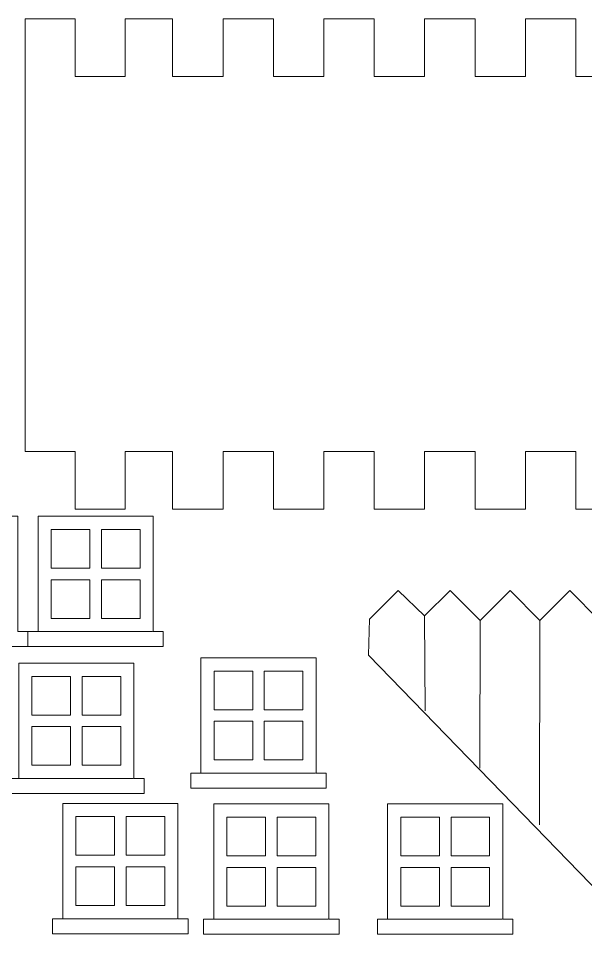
# Model space of a CAD drawing. Header units: millimetres. Extents: x -871 to 786, y -405 to 185.
# Drawn here: x -141.5 to 55.7, y -140.1 to 184.7 of the extents above; entities that cross this region are included whole.
import ezdxf

# ---------------------------------------------------------------- set-up
doc = ezdxf.new("R2010")
doc.units = ezdxf.units.MM
doc.header["$MEASUREMENT"] = 0
doc.layers.add('Layer 1', color=7, linetype='Continuous')

msp = doc.modelspace()

# ---------------------------------------------------------------- linework, layer by layer
at = {"layer": 'Layer 1', "color": 5, "lineweight": 9}
for points, knots in [([(-139.2826, 34.1168), (-139.2826, 34.1168), (-139.2826, 50.6968), (-139.2826, 50.6968), (-139.2826, 50.6968), (-139.2826, 50.6968), (-139.2826, 103.2368), (-139.2826, 103.2368), (-139.2826, 103.2368), (-139.2826, 103.2368), (-139.2826, 164.5868), (-139.2826, 164.5868), (-139.2826, 164.5868), (-139.2826, 164.5868), (-139.2826, 184.6568), (-139.2826, 184.6568), (-139.2826, 184.6568), (-139.2826, 184.6568), (-121.8486, 184.6568), (-121.8486, 184.6568), (-121.8486, 184.6568), (-121.8486, 184.6568), (-121.8486, 164.5868), (-121.8486, 164.5868), (-121.8486, 164.5868), (-121.8486, 164.5868), (-104.4496, 164.5868), (-104.4496, 164.5868), (-104.4496, 164.5868), (-104.4496, 164.5868), (-104.4496, 184.6568), (-104.4496, 184.6568), (-104.4496, 184.6568), (-104.4496, 184.6568), (-87.9106, 184.6568), (-87.9106, 184.6568), (-87.9106, 184.6568), (-87.9106, 184.6568), (-87.9106, 164.5868), (-87.9106, 164.5868), (-87.9106, 164.5868), (-87.9106, 164.5868), (-70.3666, 164.5868), (-70.3666, 164.5868), (-70.3666, 164.5868), (-70.3666, 164.5868), (-70.3666, 184.6568), (-70.3666, 184.6568), (-70.3666, 184.6568), (-70.3666, 184.6568), (-52.8266, 184.6568), (-52.8266, 184.6568), (-52.8266, 184.6568), (-52.8266, 184.6568), (-52.8266, 164.5868), (-52.8266, 164.5868), (-52.8266, 164.5868), (-52.8266, 164.5868), (-35.2866, 164.5868), (-35.2866, 164.5868), (-35.2866, 164.5868), (-35.2866, 164.5868), (-35.2866, 184.6568), (-35.2866, 184.6568), (-35.2866, 184.6568), (-35.2866, 184.6568), (-17.7466, 184.6568), (-17.7466, 184.6568), (-17.7466, 184.6568), (-17.7466, 184.6568), (-17.7466, 164.5868), (-17.7466, 164.5868), (-17.7466, 164.5868), (-17.7466, 164.5868), (-0.2066, 164.5868), (-0.2066, 164.5868), (-0.2066, 164.5868), (-0.2066, 164.5868), (-0.2066, 184.6568), (-0.2066, 184.6568), (-0.2066, 184.6568), (-0.2066, 184.6568), (17.3334, 184.6568), (17.3334, 184.6568), (17.3334, 184.6568), (17.3334, 184.6568), (17.3334, 164.5868), (17.3334, 164.5868), (17.3334, 164.5868), (17.3334, 164.5868), (34.8734, 164.5868), (34.8734, 164.5868), (34.8734, 164.5868), (34.8734, 164.5868), (34.8734, 184.6568), (34.8734, 184.6568), (34.8734, 184.6568), (34.8734, 184.6568), (52.4134, 184.6568), (52.4134, 184.6568), (52.4134, 184.6568), (52.4134, 184.6568), (52.4134, 164.5868), (52.4134, 164.5868), (52.4134, 164.5868), (52.4134, 164.5868), (69.9534, 164.5868), (69.9534, 164.5868), (69.9534, 164.5868), (69.9534, 164.5868), (69.9534, 184.6568), (69.9534, 184.6568), (69.9534, 184.6568), (69.9534, 184.6568), (87.4934, 184.6568), (87.4934, 184.6568), (87.4934, 184.6568), (87.4934, 184.6568), (87.4934, 164.3468), (87.4934, 164.3468), (87.4934, 164.3468), (87.4934, 164.3468), (87.4934, 50.6968), (87.4934, 50.6968), (87.4934, 50.6968), (87.4934, 50.6968), (87.4934, 34.1168), (87.4934, 34.1168), (87.4934, 34.1168), (87.4934, 34.1168), (69.9534, 34.1168), (69.9534, 34.1168), (69.9534, 34.1168), (69.9534, 34.1168), (69.9534, 14.0468), (69.9534, 14.0468), (69.9534, 14.0468), (69.9534, 14.0468), (52.4134, 14.0468), (52.4134, 14.0468), (52.4134, 14.0468), (52.4134, 14.0468), (52.4134, 34.1168), (52.4134, 34.1168), (52.4134, 34.1168), (52.4134, 34.1168), (34.8734, 34.1168), (34.8734, 34.1168), (34.8734, 34.1168), (34.8734, 34.1168), (34.8734, 14.0468), (34.8734, 14.0468), (34.8734, 14.0468), (34.8734, 14.0468), (17.3334, 14.0468), (17.3334, 14.0468), (17.3334, 14.0468), (17.3334, 14.0468), (17.3334, 34.1168), (17.3334, 34.1168), (17.3334, 34.1168), (17.3334, 34.1168), (-0.2066, 34.1168), (-0.2066, 34.1168), (-0.2066, 34.1168), (-0.2066, 34.1168), (-0.2066, 14.0468), (-0.2066, 14.0468), (-0.2066, 14.0468), (-0.2066, 14.0468), (-17.7466, 14.0468), (-17.7466, 14.0468), (-17.7466, 14.0468), (-17.7466, 14.0468), (-17.7466, 34.1168), (-17.7466, 34.1168), (-17.7466, 34.1168), (-17.7466, 34.1168), (-35.2866, 34.1168), (-35.2866, 34.1168), (-35.2866, 34.1168), (-35.2866, 34.1168), (-35.2866, 14.0468), (-35.2866, 14.0468), (-35.2866, 14.0468), (-35.2866, 14.0468), (-52.8266, 14.0468), (-52.8266, 14.0468), (-52.8266, 14.0468), (-52.8266, 14.0468), (-52.8266, 34.1168), (-52.8266, 34.1168), (-52.8266, 34.1168), (-52.8266, 34.1168), (-70.3666, 34.1168), (-70.3666, 34.1168), (-70.3666, 34.1168), (-70.3666, 34.1168), (-70.3666, 14.0468), (-70.3666, 14.0468), (-70.3666, 14.0468), (-70.3666, 14.0468), (-87.9106, 14.0468), (-87.9106, 14.0468), (-87.9106, 14.0468), (-87.9106, 14.0468), (-87.9106, 34.1168), (-87.9106, 34.1168), (-87.9106, 34.1168), (-87.9106, 34.1168), (-104.4496, 34.1168), (-104.4496, 34.1168), (-104.4496, 34.1168), (-104.4496, 34.1168), (-104.4496, 14.0468), (-104.4496, 14.0468), (-104.4496, 14.0468), (-104.4496, 14.0468), (-121.8486, 14.0468), (-121.8486, 14.0468), (-121.8486, 14.0468), (-121.8486, 14.0468), (-121.8486, 34.1168), (-121.8486, 34.1168), (-121.8486, 34.1168), (-121.8486, 34.1168), (-139.2826, 34.1168), (-139.2826, 34.1168)], [0, 0, 0, 0, 0.01724138, 0.01724138, 0.01724138, 0.01724138, 0.03448276, 0.03448276, 0.03448276, 0.03448276, 0.05172414, 0.05172414, 0.05172414, 0.05172414, 0.06896552, 0.06896552, 0.06896552, 0.06896552, 0.0862069, 0.0862069, 0.0862069, 0.0862069, 0.10344828, 0.10344828, 0.10344828, 0.10344828, 0.12068966, 0.12068966, 0.12068966, 0.12068966, 0.13793103, 0.13793103, 0.13793103, 0.13793103, 0.15517241, 0.15517241, 0.15517241, 0.15517241, 0.17241379, 0.17241379, 0.17241379, 0.17241379, 0.18965517, 0.18965517, 0.18965517, 0.18965517, 0.20689655, 0.20689655, 0.20689655, 0.20689655, 0.22413793, 0.22413793, 0.22413793, 0.22413793, 0.24137931, 0.24137931, 0.24137931, 0.24137931, 0.25862069, 0.25862069, 0.25862069, 0.25862069, 0.27586207, 0.27586207, 0.27586207, 0.27586207, 0.29310345, 0.29310345, 0.29310345, 0.29310345, 0.31034483, 0.31034483, 0.31034483, 0.31034483, 0.32758621, 0.32758621, 0.32758621, 0.32758621, 0.34482759, 0.34482759, 0.34482759, 0.34482759, 0.36206897, 0.36206897, 0.36206897, 0.36206897, 0.37931034, 0.37931034, 0.37931034, 0.37931034, 0.39655172, 0.39655172, 0.39655172, 0.39655172, 0.4137931, 0.4137931, 0.4137931, 0.4137931, 0.43103448, 0.43103448, 0.43103448, 0.43103448, 0.44827586, 0.44827586, 0.44827586, 0.44827586, 0.46551724, 0.46551724, 0.46551724, 0.46551724, 0.48275862, 0.48275862, 0.48275862, 0.48275862, 0.5, 0.5, 0.5, 0.5, 0.51724138, 0.51724138, 0.51724138, 0.51724138, 0.53448276, 0.53448276, 0.53448276, 0.53448276, 0.55172414, 0.55172414, 0.55172414, 0.55172414, 0.56896552, 0.56896552, 0.56896552, 0.56896552, 0.5862069, 0.5862069, 0.5862069, 0.5862069, 0.60344828, 0.60344828, 0.60344828, 0.60344828, 0.62068966, 0.62068966, 0.62068966, 0.62068966, 0.63793103, 0.63793103, 0.63793103, 0.63793103, 0.65517241, 0.65517241, 0.65517241, 0.65517241, 0.67241379, 0.67241379, 0.67241379, 0.67241379, 0.68965517, 0.68965517, 0.68965517, 0.68965517, 0.70689655, 0.70689655, 0.70689655, 0.70689655, 0.72413793, 0.72413793, 0.72413793, 0.72413793, 0.74137931, 0.74137931, 0.74137931, 0.74137931, 0.75862069, 0.75862069, 0.75862069, 0.75862069, 0.77586207, 0.77586207, 0.77586207, 0.77586207, 0.79310345, 0.79310345, 0.79310345, 0.79310345, 0.81034483, 0.81034483, 0.81034483, 0.81034483, 0.82758621, 0.82758621, 0.82758621, 0.82758621, 0.84482759, 0.84482759, 0.84482759, 0.84482759, 0.86206897, 0.86206897, 0.86206897, 0.86206897, 0.87931034, 0.87931034, 0.87931034, 0.87931034, 0.89655172, 0.89655172, 0.89655172, 0.89655172, 0.9137931, 0.9137931, 0.9137931, 0.9137931, 0.93103448, 0.93103448, 0.93103448, 0.93103448, 0.94827586, 0.94827586, 0.94827586, 0.94827586, 0.96551724, 0.96551724, 0.96551724, 0.96551724, 1, 1, 1, 1]), ([(-181.8936, -28.4932), (-181.8936, -28.4932), (-181.8936, 11.5868), (-181.8936, 11.5868), (-181.8936, 11.5868), (-181.8936, 11.5868), (-141.8146, 11.5868), (-141.8146, 11.5868), (-141.8146, 11.5868), (-141.8146, 11.5868), (-141.8146, -28.4932), (-141.8146, -28.4932), (-141.8146, -28.4932), (-141.8146, -28.4932), (-138.2946, -28.4932), (-138.2946, -28.4932), (-138.2946, -28.4932), (-138.2946, -28.4932), (-138.2946, -33.6932), (-138.2946, -33.6932), (-138.2946, -33.6932), (-138.2946, -33.6932), (-185.4156, -33.6932), (-185.4156, -33.6932), (-185.4156, -33.6932), (-185.4156, -33.6932), (-185.4156, -28.4932), (-185.4156, -28.4932), (-185.4156, -28.4932), (-185.4156, -28.4932), (-181.4146, -28.4932), (-181.4146, -28.4932)], [0, 0, 0, 0, 0.11111111, 0.11111111, 0.11111111, 0.11111111, 0.22222222, 0.22222222, 0.22222222, 0.22222222, 0.33333333, 0.33333333, 0.33333333, 0.33333333, 0.44444444, 0.44444444, 0.44444444, 0.44444444, 0.55555556, 0.55555556, 0.55555556, 0.55555556, 0.66666667, 0.66666667, 0.66666667, 0.66666667, 0.77777778, 0.77777778, 0.77777778, 0.77777778, 1, 1, 1, 1]), ([(-134.7726, -28.4932), (-134.7726, -28.4932), (-134.7726, 11.5868), (-134.7726, 11.5868), (-134.7726, 11.5868), (-134.7726, 11.5868), (-94.6936, 11.5868), (-94.6936, 11.5868), (-94.6936, 11.5868), (-94.6936, 11.5868), (-94.6936, -28.4932), (-94.6936, -28.4932), (-94.6936, -28.4932), (-94.6936, -28.4932), (-91.1736, -28.4932), (-91.1736, -28.4932), (-91.1736, -28.4932), (-91.1736, -28.4932), (-91.1736, -33.6932), (-91.1736, -33.6932), (-91.1736, -33.6932), (-91.1736, -33.6932), (-138.2946, -33.6932), (-138.2946, -33.6932), (-138.2946, -33.6932), (-138.2946, -33.6932), (-138.2946, -28.4932), (-138.2946, -28.4932), (-138.2946, -28.4932), (-138.2946, -28.4932), (-134.2936, -28.4932), (-134.2936, -28.4932)], [0, 0, 0, 0, 0.11111111, 0.11111111, 0.11111111, 0.11111111, 0.22222222, 0.22222222, 0.22222222, 0.22222222, 0.33333333, 0.33333333, 0.33333333, 0.33333333, 0.44444444, 0.44444444, 0.44444444, 0.44444444, 0.55555556, 0.55555556, 0.55555556, 0.55555556, 0.66666667, 0.66666667, 0.66666667, 0.66666667, 0.77777778, 0.77777778, 0.77777778, 0.77777778, 1, 1, 1, 1]), ([(-130.2006, 7.0168), (-130.2006, 7.0168), (-116.7506, 7.0168), (-116.7506, 7.0168), (-116.7506, 7.0168), (-116.7506, 7.0168), (-116.7506, -6.4332), (-116.7506, -6.4332), (-116.7506, -6.4332), (-116.7506, -6.4332), (-130.2006, -6.4332), (-130.2006, -6.4332), (-130.2006, -6.4332), (-130.2006, -6.4332), (-130.2006, 7.0168), (-130.2006, 7.0168)], [0, 0, 0, 0, 0.2, 0.2, 0.2, 0.2, 0.4, 0.4, 0.4, 0.4, 0.6, 0.6, 0.6, 0.6, 1, 1, 1, 1]), ([(-112.7156, 7.0168), (-112.7156, 7.0168), (-99.2666, 7.0168), (-99.2666, 7.0168), (-99.2666, 7.0168), (-99.2666, 7.0168), (-99.2666, -6.4332), (-99.2666, -6.4332), (-99.2666, -6.4332), (-99.2666, -6.4332), (-112.7156, -6.4332), (-112.7156, -6.4332), (-112.7156, -6.4332), (-112.7156, -6.4332), (-112.7156, 7.0168), (-112.7156, 7.0168)], [0, 0, 0, 0, 0.2, 0.2, 0.2, 0.2, 0.4, 0.4, 0.4, 0.4, 0.6, 0.6, 0.6, 0.6, 1, 1, 1, 1]), ([(-130.2006, -10.4632), (-130.2006, -10.4632), (-116.7506, -10.4632), (-116.7506, -10.4632), (-116.7506, -10.4632), (-116.7506, -10.4632), (-116.7506, -23.9132), (-116.7506, -23.9132), (-116.7506, -23.9132), (-116.7506, -23.9132), (-130.2006, -23.9132), (-130.2006, -23.9132), (-130.2006, -23.9132), (-130.2006, -23.9132), (-130.2006, -10.4632), (-130.2006, -10.4632)], [0, 0, 0, 0, 0.2, 0.2, 0.2, 0.2, 0.4, 0.4, 0.4, 0.4, 0.6, 0.6, 0.6, 0.6, 1, 1, 1, 1]), ([(-112.7156, -10.4632), (-112.7156, -10.4632), (-99.2666, -10.4632), (-99.2666, -10.4632), (-99.2666, -10.4632), (-99.2666, -10.4632), (-99.2666, -23.9132), (-99.2666, -23.9132), (-99.2666, -23.9132), (-99.2666, -23.9132), (-112.7156, -23.9132), (-112.7156, -23.9132), (-112.7156, -23.9132), (-112.7156, -23.9132), (-112.7156, -10.4632), (-112.7156, -10.4632)], [0, 0, 0, 0, 0.2, 0.2, 0.2, 0.2, 0.4, 0.4, 0.4, 0.4, 0.6, 0.6, 0.6, 0.6, 1, 1, 1, 1]), ([(153.7334, -14.2532), (153.7334, -14.2532), (143.6034, -24.3832), (143.6034, -24.3832), (143.6034, -24.3832), (143.6034, -24.3832), (133.4734, -14.2532), (133.4734, -14.2532), (133.4734, -14.2532), (133.4734, -14.2532), (123.0734, -24.6432), (123.0734, -24.6432), (123.0734, -24.6432), (123.0734, -24.6432), (112.6734, -14.2532), (112.6734, -14.2532), (112.6734, -14.2532), (112.6734, -14.2532), (102.2834, -24.6432), (102.2834, -24.6432), (102.2834, -24.6432), (102.2834, -24.6432), (91.8834, -14.2532), (91.8834, -14.2532), (91.8834, -14.2532), (91.8834, -14.2532), (81.4934, -24.6432), (81.4934, -24.6432), (81.4934, -24.6432), (81.4934, -24.6432), (71.1034, -14.2532), (71.1034, -14.2532), (71.1034, -14.2532), (71.1034, -14.2532), (60.7034, -24.6432), (60.7034, -24.6432), (60.7034, -24.6432), (60.7034, -24.6432), (50.3034, -14.2532), (50.3034, -14.2532), (50.3034, -14.2532), (50.3034, -14.2532), (39.9134, -24.6432), (39.9134, -24.6432), (39.9134, -24.6432), (39.9134, -24.6432), (29.5234, -14.2532), (29.5234, -14.2532), (29.5234, -14.2532), (29.5234, -14.2532), (19.1234, -24.6432), (19.1234, -24.6432), (19.1234, -24.6432), (19.1234, -24.6432), (8.7234, -14.2532), (8.7234, -14.2532), (8.7234, -14.2532), (8.7234, -14.2532), (-0.2166, -23.0832), (-0.2166, -23.0832), (-0.2166, -23.0832), (-0.2166, -23.0832), (-9.3966, -14.2532), (-9.3966, -14.2532), (-9.3966, -14.2532), (-9.3966, -14.2532), (-19.3666, -24.2332), (-19.3666, -24.2332), (-19.3666, -24.2332), (-19.3666, -24.2332), (-19.7466, -36.7032), (-19.7466, -36.7032), (-19.7466, -36.7032), (-19.7466, -36.7032), (80.6534, -140.0732), (80.6534, -140.0732), (80.6534, -140.0732), (80.6534, -140.0732), (183.9834, -34.0232), (183.9834, -34.0232), (183.9834, -34.0232), (183.9834, -34.0232), (183.7334, -21.5832), (183.7334, -21.5832), (183.7334, -21.5832), (183.7334, -21.5832), (172.9434, -14.2532), (172.9434, -14.2532), (172.9434, -14.2532), (172.9434, -14.2532), (163.5234, -23.6732), (163.5234, -23.6732), (163.5234, -23.6732), (163.5234, -23.6732), (153.7334, -14.2532), (153.7334, -14.2532)], [0, 0, 0, 0, 0.04, 0.04, 0.04, 0.04, 0.08, 0.08, 0.08, 0.08, 0.12, 0.12, 0.12, 0.12, 0.16, 0.16, 0.16, 0.16, 0.2, 0.2, 0.2, 0.2, 0.24, 0.24, 0.24, 0.24, 0.28, 0.28, 0.28, 0.28, 0.32, 0.32, 0.32, 0.32, 0.36, 0.36, 0.36, 0.36, 0.4, 0.4, 0.4, 0.4, 0.44, 0.44, 0.44, 0.44, 0.48, 0.48, 0.48, 0.48, 0.52, 0.52, 0.52, 0.52, 0.56, 0.56, 0.56, 0.56, 0.6, 0.6, 0.6, 0.6, 0.64, 0.64, 0.64, 0.64, 0.68, 0.68, 0.68, 0.68, 0.72, 0.72, 0.72, 0.72, 0.76, 0.76, 0.76, 0.76, 0.8, 0.8, 0.8, 0.8, 0.84, 0.84, 0.84, 0.84, 0.88, 0.88, 0.88, 0.88, 0.92, 0.92, 0.92, 0.92, 1, 1, 1, 1]), ([(-78.0866, -77.7332), (-78.0866, -77.7332), (-78.0866, -37.6632), (-78.0866, -37.6632), (-78.0866, -37.6632), (-78.0866, -37.6632), (-38.0066, -37.6632), (-38.0066, -37.6632), (-38.0066, -37.6632), (-38.0066, -37.6632), (-38.0066, -77.7332), (-38.0066, -77.7332), (-38.0066, -77.7332), (-38.0066, -77.7332), (-34.4866, -77.7432), (-34.4866, -77.7432), (-34.4866, -77.7432), (-34.4866, -77.7432), (-34.4866, -82.9432), (-34.4866, -82.9432), (-34.4866, -82.9432), (-34.4866, -82.9432), (-81.6036, -82.9432), (-81.6036, -82.9432), (-81.6036, -82.9432), (-81.6036, -82.9432), (-81.6036, -77.7432), (-81.6036, -77.7432), (-81.6036, -77.7432), (-81.6036, -77.7432), (-77.6066, -77.7432), (-77.6066, -77.7432), (-77.6066, -77.7432), (-77.6066, -77.7432), (-38.2366, -77.7432), (-38.2366, -77.7432)], [0, 0, 0, 0, 0.1, 0.1, 0.1, 0.1, 0.2, 0.2, 0.2, 0.2, 0.3, 0.3, 0.3, 0.3, 0.4, 0.4, 0.4, 0.4, 0.5, 0.5, 0.5, 0.5, 0.6, 0.6, 0.6, 0.6, 0.7, 0.7, 0.7, 0.7, 0.8, 0.8, 0.8, 0.8, 1, 1, 1, 1]), ([(-141.4466, -79.5932), (-141.4466, -79.5932), (-141.4466, -39.5132), (-141.4466, -39.5132), (-141.4466, -39.5132), (-141.4466, -39.5132), (-101.3666, -39.5132), (-101.3666, -39.5132), (-101.3666, -39.5132), (-101.3666, -39.5132), (-101.3666, -79.5932), (-101.3666, -79.5932), (-101.3666, -79.5932), (-101.3666, -79.5932), (-97.8466, -79.6032), (-97.8466, -79.6032), (-97.8466, -79.6032), (-97.8466, -79.6032), (-97.8466, -84.7932), (-97.8466, -84.7932), (-97.8466, -84.7932), (-97.8466, -84.7932), (-144.9676, -84.7932), (-144.9676, -84.7932), (-144.9676, -84.7932), (-144.9676, -84.7932), (-144.9676, -79.6032), (-144.9676, -79.6032), (-144.9676, -79.6032), (-144.9676, -79.6032), (-140.9666, -79.6032), (-140.9666, -79.6032)], [0, 0, 0, 0, 0.11111111, 0.11111111, 0.11111111, 0.11111111, 0.22222222, 0.22222222, 0.22222222, 0.22222222, 0.33333333, 0.33333333, 0.33333333, 0.33333333, 0.44444444, 0.44444444, 0.44444444, 0.44444444, 0.55555556, 0.55555556, 0.55555556, 0.55555556, 0.66666667, 0.66666667, 0.66666667, 0.66666667, 0.77777778, 0.77777778, 0.77777778, 0.77777778, 1, 1, 1, 1]), ([(-136.8736, -44.0932), (-136.8736, -44.0932), (-123.4236, -44.0932), (-123.4236, -44.0932), (-123.4236, -44.0932), (-123.4236, -44.0932), (-123.4236, -57.5432), (-123.4236, -57.5432), (-123.4236, -57.5432), (-123.4236, -57.5432), (-136.8736, -57.5432), (-136.8736, -57.5432), (-136.8736, -57.5432), (-136.8736, -57.5432), (-136.8736, -44.0932), (-136.8736, -44.0932)], [0, 0, 0, 0, 0.2, 0.2, 0.2, 0.2, 0.4, 0.4, 0.4, 0.4, 0.6, 0.6, 0.6, 0.6, 1, 1, 1, 1]), ([(-119.3896, -44.0932), (-119.3896, -44.0932), (-105.9406, -44.0932), (-105.9406, -44.0932), (-105.9406, -44.0932), (-105.9406, -44.0932), (-105.9406, -57.5432), (-105.9406, -57.5432), (-105.9406, -57.5432), (-105.9406, -57.5432), (-119.3896, -57.5432), (-119.3896, -57.5432), (-119.3896, -57.5432), (-119.3896, -57.5432), (-119.3896, -44.0932), (-119.3896, -44.0932)], [0, 0, 0, 0, 0.2, 0.2, 0.2, 0.2, 0.4, 0.4, 0.4, 0.4, 0.6, 0.6, 0.6, 0.6, 1, 1, 1, 1]), ([(-73.5066, -42.2332), (-73.5066, -42.2332), (-60.0566, -42.2332), (-60.0566, -42.2332), (-60.0566, -42.2332), (-60.0566, -42.2332), (-60.0566, -55.6832), (-60.0566, -55.6832), (-60.0566, -55.6832), (-60.0566, -55.6832), (-73.5066, -55.6832), (-73.5066, -55.6832), (-73.5066, -55.6832), (-73.5066, -55.6832), (-73.5066, -42.2332), (-73.5066, -42.2332)], [0, 0, 0, 0, 0.2, 0.2, 0.2, 0.2, 0.4, 0.4, 0.4, 0.4, 0.6, 0.6, 0.6, 0.6, 1, 1, 1, 1]), ([(-56.0266, -42.2332), (-56.0266, -42.2332), (-42.5766, -42.2332), (-42.5766, -42.2332), (-42.5766, -42.2332), (-42.5766, -42.2332), (-42.5766, -55.6832), (-42.5766, -55.6832), (-42.5766, -55.6832), (-42.5766, -55.6832), (-56.0266, -55.6832), (-56.0266, -55.6832), (-56.0266, -55.6832), (-56.0266, -55.6832), (-56.0266, -42.2332), (-56.0266, -42.2332)], [0, 0, 0, 0, 0.2, 0.2, 0.2, 0.2, 0.4, 0.4, 0.4, 0.4, 0.6, 0.6, 0.6, 0.6, 1, 1, 1, 1]), ([(-136.8736, -61.5732), (-136.8736, -61.5732), (-123.4236, -61.5732), (-123.4236, -61.5732), (-123.4236, -61.5732), (-123.4236, -61.5732), (-123.4236, -75.0232), (-123.4236, -75.0232), (-123.4236, -75.0232), (-123.4236, -75.0232), (-136.8736, -75.0232), (-136.8736, -75.0232), (-136.8736, -75.0232), (-136.8736, -75.0232), (-136.8736, -61.5732), (-136.8736, -61.5732)], [0, 0, 0, 0, 0.2, 0.2, 0.2, 0.2, 0.4, 0.4, 0.4, 0.4, 0.6, 0.6, 0.6, 0.6, 1, 1, 1, 1]), ([(-119.3896, -61.5732), (-119.3896, -61.5732), (-105.9406, -61.5732), (-105.9406, -61.5732), (-105.9406, -61.5732), (-105.9406, -61.5732), (-105.9406, -75.0232), (-105.9406, -75.0232), (-105.9406, -75.0232), (-105.9406, -75.0232), (-119.3896, -75.0232), (-119.3896, -75.0232), (-119.3896, -75.0232), (-119.3896, -75.0232), (-119.3896, -61.5732), (-119.3896, -61.5732)], [0, 0, 0, 0, 0.2, 0.2, 0.2, 0.2, 0.4, 0.4, 0.4, 0.4, 0.6, 0.6, 0.6, 0.6, 1, 1, 1, 1]), ([(-73.5066, -59.7132), (-73.5066, -59.7132), (-60.0566, -59.7132), (-60.0566, -59.7132), (-60.0566, -59.7132), (-60.0566, -59.7132), (-60.0566, -73.1632), (-60.0566, -73.1632), (-60.0566, -73.1632), (-60.0566, -73.1632), (-73.5066, -73.1632), (-73.5066, -73.1632), (-73.5066, -73.1632), (-73.5066, -73.1632), (-73.5066, -59.7132), (-73.5066, -59.7132)], [0, 0, 0, 0, 0.2, 0.2, 0.2, 0.2, 0.4, 0.4, 0.4, 0.4, 0.6, 0.6, 0.6, 0.6, 1, 1, 1, 1]), ([(-56.0266, -59.7132), (-56.0266, -59.7132), (-42.5766, -59.7132), (-42.5766, -59.7132), (-42.5766, -59.7132), (-42.5766, -59.7132), (-42.5766, -73.1632), (-42.5766, -73.1632), (-42.5766, -73.1632), (-42.5766, -73.1632), (-56.0266, -73.1632), (-56.0266, -73.1632), (-56.0266, -73.1632), (-56.0266, -73.1632), (-56.0266, -59.7132), (-56.0266, -59.7132)], [0, 0, 0, 0, 0.2, 0.2, 0.2, 0.2, 0.4, 0.4, 0.4, 0.4, 0.6, 0.6, 0.6, 0.6, 1, 1, 1, 1]), ([(-126.1606, -128.3832), (-126.1606, -128.3832), (-126.1606, -88.3032), (-126.1606, -88.3032), (-126.1606, -88.3032), (-126.1606, -88.3032), (-86.0806, -88.3032), (-86.0806, -88.3032), (-86.0806, -88.3032), (-86.0806, -88.3032), (-86.0806, -128.3832), (-86.0806, -128.3832), (-86.0806, -128.3832), (-86.0806, -128.3832), (-82.5606, -128.3932), (-82.5606, -128.3932), (-82.5606, -128.3932), (-82.5606, -128.3932), (-82.5606, -133.5832), (-82.5606, -133.5832), (-82.5606, -133.5832), (-82.5606, -133.5832), (-129.6816, -133.5832), (-129.6816, -133.5832), (-129.6816, -133.5832), (-129.6816, -133.5832), (-129.6816, -128.3932), (-129.6816, -128.3932), (-129.6816, -128.3932), (-129.6816, -128.3932), (-125.6806, -128.3932), (-125.6806, -128.3932), (-125.6806, -128.3932), (-125.6806, -128.3932), (-86.3106, -128.3932), (-86.3106, -128.3932)], [0, 0, 0, 0, 0.1, 0.1, 0.1, 0.1, 0.2, 0.2, 0.2, 0.2, 0.3, 0.3, 0.3, 0.3, 0.4, 0.4, 0.4, 0.4, 0.5, 0.5, 0.5, 0.5, 0.6, 0.6, 0.6, 0.6, 0.7, 0.7, 0.7, 0.7, 0.8, 0.8, 0.8, 0.8, 1, 1, 1, 1]), ([(-73.5966, -128.5532), (-73.5966, -128.5532), (-73.5966, -88.4732), (-73.5966, -88.4732), (-73.5966, -88.4732), (-73.5966, -88.4732), (-33.5166, -88.4732), (-33.5166, -88.4732), (-33.5166, -88.4732), (-33.5166, -88.4732), (-33.5166, -128.5532), (-33.5166, -128.5532), (-33.5166, -128.5532), (-33.5166, -128.5532), (-29.9966, -128.5532), (-29.9966, -128.5532), (-29.9966, -128.5532), (-29.9966, -128.5532), (-29.9966, -133.7532), (-29.9966, -133.7532), (-29.9966, -133.7532), (-29.9966, -133.7532), (-77.1166, -133.7532), (-77.1166, -133.7532), (-77.1166, -133.7532), (-77.1166, -133.7532), (-77.1166, -128.5532), (-77.1166, -128.5532), (-77.1166, -128.5532), (-77.1166, -128.5532), (-73.1166, -128.5532), (-73.1166, -128.5532), (-73.1166, -128.5532), (-73.1166, -128.5532), (-33.7466, -128.5532), (-33.7466, -128.5532)], [0, 0, 0, 0, 0.1, 0.1, 0.1, 0.1, 0.2, 0.2, 0.2, 0.2, 0.3, 0.3, 0.3, 0.3, 0.4, 0.4, 0.4, 0.4, 0.5, 0.5, 0.5, 0.5, 0.6, 0.6, 0.6, 0.6, 0.7, 0.7, 0.7, 0.7, 0.8, 0.8, 0.8, 0.8, 1, 1, 1, 1]), ([(-13.0866, -128.5532), (-13.0866, -128.5532), (-13.0866, -88.4732), (-13.0866, -88.4732), (-13.0866, -88.4732), (-13.0866, -88.4732), (26.9934, -88.4732), (26.9934, -88.4732), (26.9934, -88.4732), (26.9934, -88.4732), (26.9934, -128.5532), (26.9934, -128.5532), (26.9934, -128.5532), (26.9934, -128.5532), (30.5134, -128.5532), (30.5134, -128.5532), (30.5134, -128.5532), (30.5134, -128.5532), (30.5134, -133.7532), (30.5134, -133.7532), (30.5134, -133.7532), (30.5134, -133.7532), (-16.6066, -133.7532), (-16.6066, -133.7532), (-16.6066, -133.7532), (-16.6066, -133.7532), (-16.6066, -128.5532), (-16.6066, -128.5532), (-16.6066, -128.5532), (-16.6066, -128.5532), (-12.6066, -128.5532), (-12.6066, -128.5532), (-12.6066, -128.5532), (-12.6066, -128.5532), (26.7634, -128.5532), (26.7634, -128.5532)], [0, 0, 0, 0, 0.1, 0.1, 0.1, 0.1, 0.2, 0.2, 0.2, 0.2, 0.3, 0.3, 0.3, 0.3, 0.4, 0.4, 0.4, 0.4, 0.5, 0.5, 0.5, 0.5, 0.6, 0.6, 0.6, 0.6, 0.7, 0.7, 0.7, 0.7, 0.8, 0.8, 0.8, 0.8, 1, 1, 1, 1]), ([(-121.5876, -92.8832), (-121.5876, -92.8832), (-108.1376, -92.8832), (-108.1376, -92.8832), (-108.1376, -92.8832), (-108.1376, -92.8832), (-108.1376, -106.3332), (-108.1376, -106.3332), (-108.1376, -106.3332), (-108.1376, -106.3332), (-121.5876, -106.3332), (-121.5876, -106.3332), (-121.5876, -106.3332), (-121.5876, -106.3332), (-121.5876, -92.8832), (-121.5876, -92.8832)], [0, 0, 0, 0, 0.2, 0.2, 0.2, 0.2, 0.4, 0.4, 0.4, 0.4, 0.6, 0.6, 0.6, 0.6, 1, 1, 1, 1]), ([(-104.1036, -92.8832), (-104.1036, -92.8832), (-90.6536, -92.8832), (-90.6536, -92.8832), (-90.6536, -92.8832), (-90.6536, -92.8832), (-90.6536, -106.3332), (-90.6536, -106.3332), (-90.6536, -106.3332), (-90.6536, -106.3332), (-104.1036, -106.3332), (-104.1036, -106.3332), (-104.1036, -106.3332), (-104.1036, -106.3332), (-104.1036, -92.8832), (-104.1036, -92.8832)], [0, 0, 0, 0, 0.2, 0.2, 0.2, 0.2, 0.4, 0.4, 0.4, 0.4, 0.6, 0.6, 0.6, 0.6, 1, 1, 1, 1]), ([(-69.0266, -93.0432), (-69.0266, -93.0432), (-55.5766, -93.0432), (-55.5766, -93.0432), (-55.5766, -93.0432), (-55.5766, -93.0432), (-55.5766, -106.4932), (-55.5766, -106.4932), (-55.5766, -106.4932), (-55.5766, -106.4932), (-69.0266, -106.4932), (-69.0266, -106.4932), (-69.0266, -106.4932), (-69.0266, -106.4932), (-69.0266, -93.0432), (-69.0266, -93.0432)], [0, 0, 0, 0, 0.2, 0.2, 0.2, 0.2, 0.4, 0.4, 0.4, 0.4, 0.6, 0.6, 0.6, 0.6, 1, 1, 1, 1]), ([(-51.5366, -93.0432), (-51.5366, -93.0432), (-38.0866, -93.0432), (-38.0866, -93.0432), (-38.0866, -93.0432), (-38.0866, -93.0432), (-38.0866, -106.4932), (-38.0866, -106.4932), (-38.0866, -106.4932), (-38.0866, -106.4932), (-51.5366, -106.4932), (-51.5366, -106.4932), (-51.5366, -106.4932), (-51.5366, -106.4932), (-51.5366, -93.0432), (-51.5366, -93.0432)], [0, 0, 0, 0, 0.2, 0.2, 0.2, 0.2, 0.4, 0.4, 0.4, 0.4, 0.6, 0.6, 0.6, 0.6, 1, 1, 1, 1]), ([(-8.5066, -93.0432), (-8.5066, -93.0432), (4.9334, -93.0432), (4.9334, -93.0432), (4.9334, -93.0432), (4.9334, -93.0432), (4.9334, -106.4932), (4.9334, -106.4932), (4.9334, -106.4932), (4.9334, -106.4932), (-8.5066, -106.4932), (-8.5066, -106.4932), (-8.5066, -106.4932), (-8.5066, -106.4932), (-8.5066, -93.0432), (-8.5066, -93.0432)], [0, 0, 0, 0, 0.2, 0.2, 0.2, 0.2, 0.4, 0.4, 0.4, 0.4, 0.6, 0.6, 0.6, 0.6, 1, 1, 1, 1]), ([(8.9734, -93.0432), (8.9734, -93.0432), (22.4234, -93.0432), (22.4234, -93.0432), (22.4234, -93.0432), (22.4234, -93.0432), (22.4234, -106.4932), (22.4234, -106.4932), (22.4234, -106.4932), (22.4234, -106.4932), (8.9734, -106.4932), (8.9734, -106.4932), (8.9734, -106.4932), (8.9734, -106.4932), (8.9734, -93.0432), (8.9734, -93.0432)], [0, 0, 0, 0, 0.2, 0.2, 0.2, 0.2, 0.4, 0.4, 0.4, 0.4, 0.6, 0.6, 0.6, 0.6, 1, 1, 1, 1]), ([(-121.5876, -110.3632), (-121.5876, -110.3632), (-108.1376, -110.3632), (-108.1376, -110.3632), (-108.1376, -110.3632), (-108.1376, -110.3632), (-108.1376, -123.8132), (-108.1376, -123.8132), (-108.1376, -123.8132), (-108.1376, -123.8132), (-121.5876, -123.8132), (-121.5876, -123.8132), (-121.5876, -123.8132), (-121.5876, -123.8132), (-121.5876, -110.3632), (-121.5876, -110.3632)], [0, 0, 0, 0, 0.2, 0.2, 0.2, 0.2, 0.4, 0.4, 0.4, 0.4, 0.6, 0.6, 0.6, 0.6, 1, 1, 1, 1]), ([(-104.1036, -110.3632), (-104.1036, -110.3632), (-90.6536, -110.3632), (-90.6536, -110.3632), (-90.6536, -110.3632), (-90.6536, -110.3632), (-90.6536, -123.8132), (-90.6536, -123.8132), (-90.6536, -123.8132), (-90.6536, -123.8132), (-104.1036, -123.8132), (-104.1036, -123.8132), (-104.1036, -123.8132), (-104.1036, -123.8132), (-104.1036, -110.3632), (-104.1036, -110.3632)], [0, 0, 0, 0, 0.2, 0.2, 0.2, 0.2, 0.4, 0.4, 0.4, 0.4, 0.6, 0.6, 0.6, 0.6, 1, 1, 1, 1]), ([(-69.0266, -110.5232), (-69.0266, -110.5232), (-55.5766, -110.5232), (-55.5766, -110.5232), (-55.5766, -110.5232), (-55.5766, -110.5232), (-55.5766, -123.9732), (-55.5766, -123.9732), (-55.5766, -123.9732), (-55.5766, -123.9732), (-69.0266, -123.9732), (-69.0266, -123.9732), (-69.0266, -123.9732), (-69.0266, -123.9732), (-69.0266, -110.5232), (-69.0266, -110.5232)], [0, 0, 0, 0, 0.2, 0.2, 0.2, 0.2, 0.4, 0.4, 0.4, 0.4, 0.6, 0.6, 0.6, 0.6, 1, 1, 1, 1]), ([(-51.5366, -110.5232), (-51.5366, -110.5232), (-38.0866, -110.5232), (-38.0866, -110.5232), (-38.0866, -110.5232), (-38.0866, -110.5232), (-38.0866, -123.9732), (-38.0866, -123.9732), (-38.0866, -123.9732), (-38.0866, -123.9732), (-51.5366, -123.9732), (-51.5366, -123.9732), (-51.5366, -123.9732), (-51.5366, -123.9732), (-51.5366, -110.5232), (-51.5366, -110.5232)], [0, 0, 0, 0, 0.2, 0.2, 0.2, 0.2, 0.4, 0.4, 0.4, 0.4, 0.6, 0.6, 0.6, 0.6, 1, 1, 1, 1]), ([(-8.5066, -110.5232), (-8.5066, -110.5232), (4.9334, -110.5232), (4.9334, -110.5232), (4.9334, -110.5232), (4.9334, -110.5232), (4.9334, -123.9732), (4.9334, -123.9732), (4.9334, -123.9732), (4.9334, -123.9732), (-8.5066, -123.9732), (-8.5066, -123.9732), (-8.5066, -123.9732), (-8.5066, -123.9732), (-8.5066, -110.5232), (-8.5066, -110.5232)], [0, 0, 0, 0, 0.2, 0.2, 0.2, 0.2, 0.4, 0.4, 0.4, 0.4, 0.6, 0.6, 0.6, 0.6, 1, 1, 1, 1]), ([(8.9734, -110.5232), (8.9734, -110.5232), (22.4234, -110.5232), (22.4234, -110.5232), (22.4234, -110.5232), (22.4234, -110.5232), (22.4234, -123.9732), (22.4234, -123.9732), (22.4234, -123.9732), (22.4234, -123.9732), (8.9734, -123.9732), (8.9734, -123.9732), (8.9734, -123.9732), (8.9734, -123.9732), (8.9734, -110.5232), (8.9734, -110.5232)], [0, 0, 0, 0, 0.2, 0.2, 0.2, 0.2, 0.4, 0.4, 0.4, 0.4, 0.6, 0.6, 0.6, 0.6, 1, 1, 1, 1])]:
    msp.add_open_spline(points, degree=3, knots=knots, dxfattribs=at)
at = {"layer": 'Layer 1', "color": 3, "lineweight": 9}
for points in [[(-0.0766, -56.0632), (-0.0766, -56.0632), (-0.2166, -23.0832), (-0.2166, -23.0832)], [(19.0334, -75.9832), (19.0334, -75.9832), (19.1234, -24.6432), (19.1234, -24.6432)], [(39.7334, -95.7732), (39.7334, -95.7732), (39.9134, -24.6432), (39.9134, -24.6432)], [(-134.2936, -28.4932), (-134.2936, -28.4932), (-94.9226, -28.4932), (-94.9226, -28.4932)], [(-140.9666, -79.6032), (-140.9666, -79.6032), (-101.5966, -79.6032), (-101.5966, -79.6032)]]:
    msp.add_open_spline(points, degree=3, dxfattribs=at)

doc.saveas('drawing.dxf')
